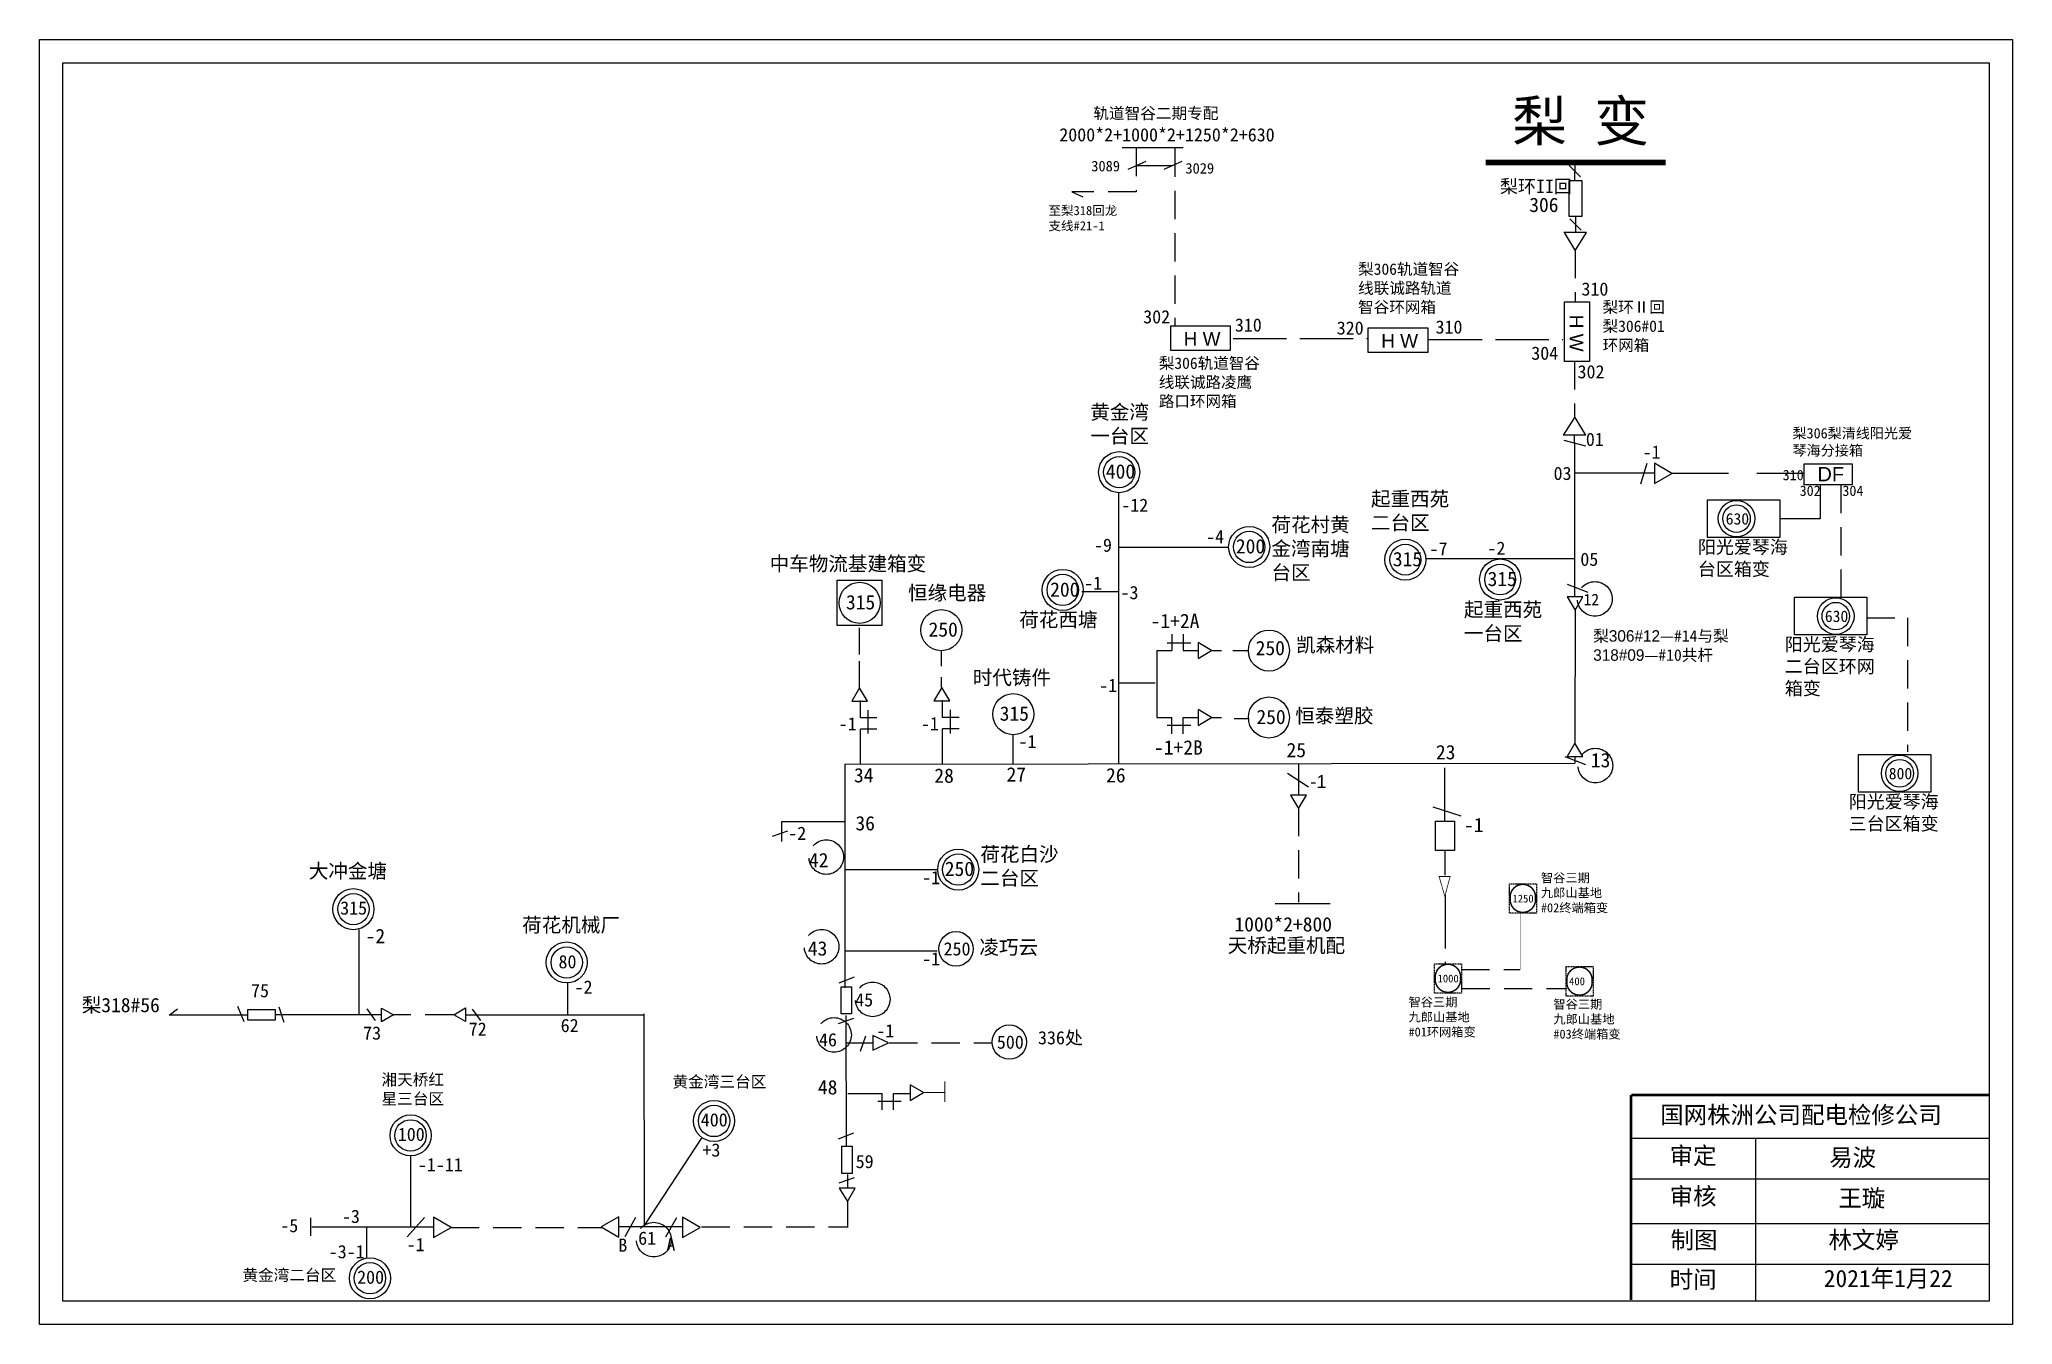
# Model space of a CAD drawing. Extents: x 0 to 344, y 0 to 224.
import ezdxf

# ---------------------------------------------------------------- set-up
doc = ezdxf.new("R2010")
doc.units = 0
doc.header["$LTSCALE"] = 0.774411
for name, pattern in [('ACAD_ISO02W100', [15, 12, -3]), ('ACAD_ISO03W100', [30, 12, -18]), ('DASH', [0.35, 0.25, -0.1]), ('DASHED2', [9.525, 6.35, -3.175]), ('HIDDEN', [0.375, 0.25, -0.125]), ('JIS_02_1.2', [2.5, 1.25, -1.25])]:
    doc.linetypes.add(name, pattern=pattern)
doc.layers.get('0').update_dxf_attribs({"linetype": 'CONTINUOUS'})
doc.layers.add('0-RefEdit0', color=7, linetype='CONTINUOUS')
doc.layers.add('Layer2', color=1, linetype='CONTINUOUS')
doc.styles.add('宋体_txtstyle_0.00_0_0', font='')
doc.styles.add('宋体_txtstyle_3.00_0_0', font='', dxfattribs={"height": 3})
doc.styles.get('宋体_txtstyle_0.00_0_0').set_extended_font_data('宋体')
doc.styles.get('宋体_txtstyle_3.00_0_0').set_extended_font_data('宋体')

msp = doc.modelspace()

# ---------------------------------------------------------------- linework, layer by layer
at = {"linetype": 'Continuous'}
for p, q in [((-0.03, 224.04), (343.95, 224.04)), ((-0.03, 0.08), (-0.03, 224.04)), ((343.95, 224.04), (343.95, 0.08)), ((4.02, 220), (339.9, 220)), ((4.02, 4.12), (4.02, 220)), ((339.9, 220), (339.9, 4.12)), ((268.63, 200.12), (266.65, 202.1)), ((179.92, 197.48), (181.86, 196.63)), ((268.72, 190.82), (266.75, 192.8)), ((267.74, 193.14), (267.74, 190.44)), ((265.74, 190.46), (269.68, 190.46)), ((267.68, 187.34), (265.83, 190.42)), ((269.61, 190.42), (267.68, 187.34)), ((269.56, 155.06), (265.61, 155.06)), ((265.68, 155.1), (267.62, 158.18)), ((267.55, 155.08), (267.56, 152.21)), ((267.62, 158.18), (269.47, 155.1)), ((265.71, 154.23), (269.51, 153.22)), ((267.56, 152.21), (267.61, 126.84)), ((281.47, 148.45), (267.57, 148.45)), ((279.17, 146.61), (280.25, 150.2)), ((188.14, 97.85), (188.14, 145.01)), ((267.58, 133.5), (241.68, 133.5)), ((181.72, 127.82), (188.01, 127.82)), ((266.28, 129.13), (269.89, 127.74)), ((197.36, 120.41), (197.36, 117.54)), ((199.36, 120.41), (199.36, 117.54)), ((157.2, 114.84), (157.2, 117.44)), ((194.76, 117.54), (194.76, 105.88)), ((194.76, 117.54), (197.36, 117.54)), ((196.59, 118.88), (200.7, 118.88)), ((199.36, 117.54), (201.85, 117.54)), ((204.33, 117.54), (206.07, 117.54)), ((208.04, 117.54), (210.64, 117.54)), ((157.2, 111.13), (157.2, 112.88)), ((188.19, 111.94), (194.48, 111.94)), ((143.1, 105.83), (143.1, 108.85)), ((144.44, 103.06), (144.44, 107.17)), ((157.43, 105.88), (157.43, 108.9)), ((158.77, 103.11), (158.77, 107.21)), ((145.96, 105.83), (143.1, 105.83)), ((145.96, 103.83), (143.1, 103.83)), ((143.1, 97.82), (143.1, 103.83)), ((160.3, 105.88), (157.43, 105.88)), ((160.3, 103.87), (157.43, 103.87)), ((157.43, 97.87), (157.43, 103.87)), ((194.76, 105.88), (197.36, 105.88)), ((196.59, 104.54), (200.7, 104.54)), ((197.36, 103.01), (197.36, 105.88)), ((199.36, 105.88), (201.85, 105.88)), ((199.36, 103.01), (199.36, 105.88)), ((204.33, 105.88), (206.07, 105.88)), ((208.24, 105.71), (210.84, 105.71)), ((169.72, 97.84), (169.72, 102.81)), ((140.39, 97.75), (140.39, 58.78)), ((265.87, 99.09), (269.49, 97.69)), ((267.62, 99.1), (267.62, 97.91)), ((127.79, 85.2), (130.46, 86.11)), ((140.31, 87.67), (129.33, 87.67)), ((129.33, 87.67), (129.33, 84.28)), ((55.69, 54.14), (55.69, 68.94)), ((139.38, 59.6), (142.05, 60.68)), ((22.6, 54.01), (24.04, 55.09)), ((35.63, 52.81), (34.55, 55.48)), ((42.66, 52.73), (41.74, 55.39)), ((57.03, 55.1), (58.5, 53.09)), ((75.4, 55.06), (76.87, 53.04)), ((36.23, 54.01), (22.6, 54.01)), ((74.34, 54.03), (105.34, 54.03)), ((139.3, 52.57), (141.96, 53.49)), ((140.56, 53.91), (140.58, 31.11)), ((140.87, 40.35), (146.88, 40.35)), ((146.11, 39.01), (150.22, 39.01)), ((146.88, 37.48), (146.88, 40.35)), ((148.88, 40.35), (151.9, 40.35)), ((148.88, 37.48), (148.88, 40.35)), ((139.25, 32.42), (141.92, 33.5)), ((277.47, 32.57), (339.83, 32.57)), ((299.11, 32.56), (299.11, 4.23)), ((139.41, 24.79), (142.08, 25.7)), ((277.47, 25.46), (339.83, 25.46)), ((47.23, 18.7), (47.23, 15.54)), ((67.08, 18.74), (64.06, 15.35)), ((103.89, 18.72), (102, 15.36)), ((109.18, 15.37), (111.07, 18.72)), ((277.47, 17.71), (339.83, 17.71)), ((47.44, 17.08), (68.7, 17.08)), ((100.94, 17.18), (112.04, 17.18)), ((277.47, 10.61), (339.83, 10.61)), ((339.9, 4.12), (4.02, 4.12)), ((343.95, 0.08), (-0.03, 0.08))]:
    msp.add_line(p, q, dxfattribs=at)
at = {"color": 0, "linetype": 'Continuous'}
for p, q in [((199.38, 205.17), (188.7, 205.17)), ((192.83, 202.77), (189.72, 201.39)), ((197.48, 202.02), (191.2, 202.02)), ((199.12, 202.75), (196.01, 201.37)), ((219.47, 97.87), (219.47, 92.42)), ((217.53, 96.19), (221.22, 93.79)), ((140.37, 79.36), (156.5, 79.36)), ((215.37, 73.45), (225, 73.45)), ((140.37, 65.2), (156.5, 65.2))]:
    msp.add_line(p, q, dxfattribs=at)
at = {"linetype": 'DASHED2'}
for p, q in [((191.18, 205.15), (191.18, 197.48)), ((197.9, 205.02), (197.9, 174.08)), ((191.18, 197.48), (179.92, 197.48)), ((267.68, 187.38), (267.68, 178.27)), ((267.6, 167.97), (267.6, 158.19)), ((247.87, 61.97), (258.05, 61.97)), ((247.93, 58.62), (266.22, 58.62)), ((72.11, 54.06), (61.68, 54.06)), ((148.11, 49.2), (166.09, 49.2)), ((140.88, 17.09), (140.88, 21.6)), ((71.7, 16.96), (97.94, 17.01)), ((115.39, 17.13), (140.97, 17.13))]:
    msp.add_line(p, q, dxfattribs=at)
at = {"linetype": 'ACAD_ISO02W100'}
for p, q in [((267.66, 199.49), (267.67, 202.58)), ((208.08, 171.93), (231.46, 171.93)), ((242.19, 171.75), (265.57, 171.75))]:
    msp.add_line(p, q, dxfattribs=at)
at = {"color": 0}
for p, q in [((307.63, 146.42), (307.63, 150.07)), ((307.63, 150.07), (315.96, 150.07)), ((315.96, 150.07), (315.96, 146.42)), ((315.96, 146.42), (307.63, 146.42)), ((267.71, 124.63), (267.65, 101.34)), ((140.37, 97.76), (267.62, 97.91))]:
    msp.add_line(p, q, dxfattribs=at)
at = {"color": 0, "linetype": 'DASHED2'}
for p, q in [((314.02, 146.41), (314.02, 126.84)), ((318.53, 123.24), (325.65, 123.24)), ((325.65, 123.24), (325.65, 99.88)), ((219.48, 90.11), (219.48, 73.67))]:
    msp.add_line(p, q, dxfattribs=at)
for p, q in [((188.16, 135.55), (207.24, 135.55)), ((92.1, 54.06), (92.1, 59.62)), ((59.62, 55.23), (61.67, 54.04)), ((59.62, 52.86), (59.62, 55.23)), ((72.2, 54.06), (74.25, 55.25)), ((74.25, 55.25), (74.25, 52.88)), ((59.61, 54.06), (41.11, 54.06)), ((61.67, 54.04), (59.62, 52.86)), ((74.25, 52.88), (72.2, 54.06)), ((105.43, 17.32), (105.42, 54.21)), ((105.43, 17.32), (115.5, 32.68)), ((64.74, 17.09), (64.74, 29.53)), ((140.87, 23.9), (140.87, 26.24)), ((57.07, 11.57), (57.07, 17.13))]:
    msp.add_line(p, q)
at = {"linetype": 'ACAD_ISO02W100', "ltscale": 0.5}
msp.add_line((142.94, 111.06), (142.94, 121.92), dxfattribs=at)
at = {"color": 0, "linetype": 'ACAD_ISO02W100'}
for p, q in [((244.96, 87.79), (244.96, 97.86)), ((242.89, 90.33), (247.79, 88.73)), ((244.96, 82.62), (244.96, 78.39)), ((245.06, 74.91), (245.06, 63.06))]:
    msp.add_line(p, q, dxfattribs=at)
at = {"color": 7}
msp.add_line((140.5, 49.19), (145.23, 49.19), dxfattribs=at)
at = {"color": 7, "linetype": 'Continuous', "lineweight": 0, "ltscale": 0.412099}
for p, q in [((157.82, 42.42), (157.82, 38.87)), ((154.11, 40.52), (157.82, 40.52))]:
    msp.add_line(p, q, dxfattribs=at)
at = {"linetype": 'Continuous'}
for points, const_width in [([(252.12, 202.58), (283.48, 202.58)], 1), ([(277.43, 40.07), (277.43, 4.34)], 0.5), ([(277.47, 40.07), (339.83, 40.07)], 0.5)]:
    msp.add_lwpolyline(points, dxfattribs=dict(at, const_width=const_width))
for points in [[(268.87, 199.44), (268.87, 193.18), (266.65, 193.18), (266.65, 199.44)], [(270.18, 178.33), (270.18, 167.94), (265.85, 167.94), (265.85, 178.33)], [(197.18, 174.15), (207.57, 174.15), (207.57, 169.82), (197.18, 169.82)], [(231.62, 173.78), (242.01, 173.78), (242.01, 169.46), (231.62, 169.46)], [(139.05, 129.83), (146.8, 129.83), (146.8, 121.93), (139.05, 121.93)], [(139.72, 58.94), (141.55, 58.94), (141.55, 54.2), (139.72, 54.2)], [(36.29, 53.14), (36.29, 54.98), (41.04, 54.98), (41.04, 53.14)], [(139.83, 31.15), (141.66, 31.15), (141.66, 26.41), (139.83, 26.41)]]:
    msp.add_lwpolyline(points, close=True, dxfattribs=at)
for points in [[(284.57, 148.42), (281.5, 150.19), (281.5, 146.64)], [(267.7, 124.6), (269.06, 126.91), (266.28, 126.92)], [(204.28, 117.56), (201.96, 118.92), (201.95, 116.14)], [(142.93, 111.06), (141.57, 108.74), (144.35, 108.74)], [(157.26, 111.11), (155.9, 108.79), (158.68, 108.79)], [(204.28, 105.89), (201.96, 107.26), (201.95, 104.48)], [(267.65, 101.39), (266.29, 99.07), (269.06, 99.07)], [(154.11, 40.52), (151.79, 41.88), (151.79, 39.1)], [(140.83, 21.54), (142.19, 23.86), (139.41, 23.86)], [(71.74, 16.99), (68.66, 18.77), (68.66, 15.22)], [(97.9, 17.09), (100.97, 15.32), (100.97, 18.86)], [(115.17, 16.99), (112.1, 18.77), (112.1, 15.22)]]:
    msp.add_lwpolyline(points, close=True)
at = {"color": 7}
for points in [[(290.79, 137.23), (290.79, 143.8), (303.39, 143.8), (303.39, 137.23)], [(305.93, 120.27), (305.93, 126.84), (318.54, 126.84), (318.54, 120.27)], [(317.07, 92.86), (317.07, 99.44), (329.68, 99.44), (329.68, 92.86)]]:
    msp.add_lwpolyline(points, close=True, dxfattribs=at)
at = {"color": 0}
msp.add_lwpolyline([(219.48, 89.99), (220.85, 92.31), (218.07, 92.31)], close=True, dxfattribs=at)
at = {"color": 0, "linetype": 'ACAD_ISO02W100'}
msp.add_lwpolyline([(243.35, 87.81), (246.64, 87.81), (246.64, 82.72), (243.35, 82.72)], close=True, dxfattribs=at)
at = {"color": 0, "linetype": 'DASH'}
msp.add_lwpolyline([(244.97, 74.7, 0.129, 0.129, 0), (243.98, 78.16, 0.129, 0.129, 0), (245.91, 78.16, 0.129, 0.129, 0)], format="xyseb", close=True, dxfattribs=at)
at = {"color": 0, "linetype": 'ACAD_ISO03W100'}
for points in [[(256.38, 74.35, 0.256, 0.256, 1.11324), (260.77, 74.35, 0.256, 0.256, 1.11324)], [(243.32, 60.42, 0.256, 0.256, 1.11324), (247.71, 60.42, 0.256, 0.256, 1.11324)], [(266.25, 59.93, 0.256, 0.256, 1.11324), (270.64, 59.93, 0.256, 0.256, 1.11324)]]:
    msp.add_lwpolyline(points, format="xyseb", close=True, dxfattribs=at)
at = {"color": 0, "linetype": 'HIDDEN'}
for points in [[(256.25, 71.75), (256.25, 76.89), (260.95, 76.89), (260.94, 71.75)], [(243.18, 57.82), (243.18, 62.96), (247.89, 62.96), (247.88, 57.82)], [(266.11, 57.33), (266.11, 62.47), (270.82, 62.47), (270.81, 57.33)]]:
    msp.add_lwpolyline(points, close=True, dxfattribs=at)
at = {"linetype": 'DASHED2'}
msp.add_lwpolyline([(258.09, 61.86, 0.0495, 0.0495, 0), (258.09, 71.71, 0.0495, 0.0495, 0)], format="xyseb", dxfattribs=at)
at = {"linetype": 'Continuous'}
for centre, radius in [((188.2, 148.63), 3.58), ((188.2, 148.63), 2.73), ((210.87, 135.59), 3.58), ((210.87, 135.59), 2.73), ((238.09, 133.38), 3.58), ((238.09, 133.38), 2.68), ((178.36, 128.11), 3.58), ((178.36, 128.11), 2.73), ((254.62, 129.92), 3.58), ((254.62, 129.92), 2.68), ((142.95, 125.86), 3.58), ((157.2, 121.1), 3.58), ((214.3, 117.54), 3.58), ((169.74, 106.45), 3.58), ((214.3, 105.87), 3.58), ((160.14, 79.36), 3.58), ((160.14, 79.36), 2.73), ((54.71, 72.47), 3.58), ((54.71, 72.47), 2.73), ((91.89, 63.18), 3.58), ((91.89, 63.18), 2.73), ((117.57, 35.55), 3.58), ((117.57, 35.55), 2.73), ((64.67, 33.04), 3.58), ((64.67, 33.04), 2.73), ((57.58, 8.14), 3.58), ((57.58, 8.14), 2.73)]:
    msp.add_circle(centre, radius, dxfattribs=at)
at = {"color": 7}
for centre, radius in [((295.83, 140.53), 3.19), ((295.83, 140.53), 2.4), ((313.13, 123.54), 3.19), ((313.13, 123.54), 2.4), ((324.27, 96.14), 3.19), ((324.27, 96.14), 2.4), ((159.76, 65.55), 3), ((169.06, 49.3), 3)]:
    msp.add_circle(centre, radius, dxfattribs=at)
at = {"color": 1, "linetype": 'ACAD_ISO02W100'}
for centre in [(271.13, 126.54), (271.22, 97.49), (137.14, 81.55), (136.33, 65.92), (145.23, 56.75), (138.49, 50.55), (107.07, 14.87)]:
    msp.add_circle(centre, 3.02, dxfattribs=at)
at = {"layer": '0-RefEdit0', "color": 0, "linetype": 'DASHED2', "ltscale": 2}
for p, q in [((284.61, 148.47), (307.58, 148.47)), ((310.43, 146.42), (310.43, 140.52)), ((310.43, 140.52), (303.39, 140.52))]:
    msp.add_line(p, q, dxfattribs=at)
at = {"layer": '0-RefEdit0', "color": 7, "linetype": 'Continuous', "ltscale": 2}
for p, q in [((143.95, 50.32), (143.06, 47.66)), ((148, 49.19), (145.23, 50.47)), ((145.23, 50.42), (145.23, 47.9)), ((145.23, 47.9), (148, 49.19))]:
    msp.add_line(p, q, dxfattribs=at)

# ---------------------------------------------------------------- texts
at = {"linetype": 'Continuous', "attachment_point": 1}
for s, insert, char_height, width, style in [('梨 变', (256.72, 213.34), 7, 28.4432, '宋体_txtstyle_0.00_0_0'), ('{\\fSimSun|b0|i0|c134|p2;400}', (185.88, 150.01), 2.5, 5.6554, '宋体_txtstyle_0.00_0_0'), ('{\\fSimSun|b0|i0|c134|p2;200}', (208.55, 136.97), 2.5, 5.6554, '宋体_txtstyle_0.00_0_0'), ('{\\fSimSun|b0|i0|c134|p2;315}', (235.91, 134.73), 2.5, 5.6554, '宋体_txtstyle_0.00_0_0'), ('315', (252.43, 131.28), 2.5, 5.6554, '宋体_txtstyle_0.00_0_0'), ('{\\fSimSun|b0|i0|c134|p2;200}', (176.17, 129.43), 2.5, 5.6554, '宋体_txtstyle_0.00_0_0'), ('315', (140.57, 127.21), 2.5, 5.6554, '宋体_txtstyle_0.00_0_0'), ('250', (154.97, 122.46), 2.5, 5.6554, '宋体_txtstyle_0.00_0_0'), ('{\\fSimSun|b0|i0|c134|p2;250}', (212, 119.23), 2.5, 5.6554, '宋体_txtstyle_0.00_0_0'), ('315', (167.37, 107.81), 2.5, 5.6554, '宋体_txtstyle_0.00_0_0'), ('{\\fSimSun|b0|i0|c134|p2;250}', (212.13, 107.22), 2.5, 5.6554, '宋体_txtstyle_0.00_0_0'), ('250', (157.8, 80.75), 2.5, 5.6554, '宋体_txtstyle_0.00_0_0'), ('{\\fSimSun|b0|i0|c134|p2;国网株洲公司配电检修公司}', (282.52, 38.12), 3, 82.0179, '宋体_txtstyle_3.00_0_0'), ('审定', (284.16, 31.01), 3, 23.4615, '宋体_txtstyle_0.00_0_0'), ('{\\fSimSun|b0|i0|c134|p2;易波}', (311.98, 30.69), 3, 23.4615, '宋体_txtstyle_0.00_0_0'), ('审核', (284.16, 23.94), 3, 23.4615, '宋体_txtstyle_0.00_0_0'), ('{\\fSimSun|b0|i0|c134|p2;王璇}', (313.57, 23.61), 3, 33.0539, '宋体_txtstyle_0.00_0_0'), ('制图', (284.32, 16.32), 3, 23.4615, '宋体_txtstyle_0.00_0_0'), ('{\\fSimSun|b0|i0|c134|p2;林文婷}', (311.86, 16.32), 3, 23.4615, '宋体_txtstyle_0.00_0_0'), ('时间', (284.16, 9.44), 3, 23.4615, '宋体_txtstyle_0.00_0_0'), ('{\\fSimSun|b0|i0|c134|p2;2021年1月22}', (311.04, 9.61), 3, 26.5269, '宋体_txtstyle_0.00_0_0')]:
    msp.add_mtext(s, dxfattribs=dict(at, insert=insert, char_height=char_height, width=width, style=style))
at = {"color": 7, "attachment_point": 1, "style": '宋体_txtstyle_0.00_0_0'}
for s, insert, char_height, width in [('{\\fSimSun|b0|i0|c134|p2;轨道智谷二期专配}', (183.69, 212.19), 2, 24.1234), ('阳光爱琴海台区箱变', (289.09, 136.73), 2.3, 17.7699), ('阳光爱琴海二台区环网箱变', (304.24, 119.77), 2.3, 17.7699), ('阳光爱琴海三台区箱变', (315.38, 92.36), 2.3, 17.7699), ('荷花白沙二台区', (164, 83.3), 2.5, 14.2227), ('43', (133.92, 66.88), 2.5, 4.1883), ('250', (157.59, 66.7), 2.3, 4.8377), ('-1', (145.86, 52.42), 2.3, 4.8377), ('500', (166.88, 50.45), 2.3, 4.8377), ('336{\\fSimSun|b0|i0|c134|p2;处}', (174.05, 51.21), 2.3, 15.1149), ('48', (135.68, 42.68), 2.5, 4.1883)]:
    msp.add_mtext(s, dxfattribs=dict(at, insert=insert, char_height=char_height, width=width))
at = {"attachment_point": 1, "style": '宋体_txtstyle_0.00_0_0'}
for s, insert, char_height, width in [('2000*2+1000*2+1250*2+630', (177.76, 208.58), 2.3, 4.8377), ('3089', (183.34, 202.9), 1.84, 3.8702), ('3029', (199.75, 202.51), 1.84, 3.8702), ('{\\fSimSun|b0|i0|c134|p2;至梨318回龙支线#21-1}', (175.88, 195.03), 1.6, 12.7699), ('{\\fSimSun|b0|i0|c134|p2;梨306轨道智谷线联诚路轨道智谷环网箱}', (229.86, 185.02), 1.989, 18.1379), ('{\\fSimSun|b0|i0|c134|p2;310}', (268.79, 181.7), 2.3, 1.4210854715202e-14), ('{\\fSimSun|b0|i0|c134|p2;302}', (192.39, 176.86), 2.3, 1.4210854715202e-14), ('{\\fSimSun|b0|i0|c134|p2;梨环Ⅱ回梨306#01环网箱}', (272.48, 178.39), 1.989, 13.2459), ('{\\fSimSun|b0|i0|c134|p2;310}', (208.37, 175.43), 2.3, 1.4210854715202e-14), ('{\\fSimSun|b0|i0|c134|p2;320}', (226.13, 174.91), 2.3, 1.4210854715202e-14), ('{\\fSimSun|b0|i0|c134|p2;310}', (243.35, 175.08), 2.3, 1.4210854715202e-14), ('{\\fSimSun|b0|i0|c134|p2;304}', (260.05, 170.52), 2.3, 1.4210854715202e-14), ('{\\fSimSun|b0|i0|c134|p2;302}', (268.11, 167.28), 2.3, 1.4210854715202e-14), ('黄金湾一台区', (183.17, 160.35), 2.5, 13.0599), ('01', (269.56, 155.5), 2.3, 17.5117), ('-1', (279.45, 153.29), 2.3, 17.5117), ('{\\fSimSun|b0|i0|c134|p2;03}', (263.93, 149.57), 2.3, 1.4210854715202e-14), ('起重西苑二台区', (232.1, 145.24), 2.5, 14.9789), ('{\\fSimSun|b0|i0|c134|p2;-12}', (188.57, 144.02), 2.3, 17.5117), ('{\\fSimSun|b0|i0|c134|p2;荷花村黄金湾南塘台区}', (214.75, 140.73), 2.5, 16.1495), ('{\\fSimSun|b0|i0|c134|p2;-4}', (203.36, 138.54), 2.3, 17.5117), ('{\\fSimSun|b0|i0|c134|p2;中车物流基建箱变}', (127.27, 133.93), 2.5, 30.3022), ('{\\fSimSun|b0|i0|c134|p2;-9}', (183.81, 137.06), 2.3, 17.5117), ('-7', (242.31, 136.42), 2.3, 17.5117), ('-2', (252.4, 136.53), 2.3, 17.5117), ('05', (268.6, 134.6), 2.3, 17.5117), ('{\\fSimSun|b0|i0|c134|p2;恒缘电器}', (151.39, 128.85), 2.5, 30.3022), ('{\\fSimSun|b0|i0|c134|p2;-1}', (182.11, 130.45), 2.3, 17.5117), ('{\\fSimSun|b0|i0|c134|p2;-3}', (188.44, 128.8), 2.3, 17.5117), ('\\pt15;{\\H0.8x;12}', (269.15, 127.43), 2.5, 34.5635), ('荷花西塘', (170.78, 124.17), 2.5, 15.294), ('{\\fSimSun|b0|i0|c134|p2;-1+2A}', (193.69, 123.95), 2.5, 16.116), ('起重西苑一台区', (248.3, 125.95), 2.5, 14.9789), ('{\\H0.8x;梨\\f\uffbfﾬￌﾣﾤ_GB2312|b0|i0|c134|p49;306#12\\fSimSun|b0|i0|c134|p2;—#14与梨\\f\uffbfﾬￌﾣﾤ_GB2312|b0|i0|c134|p49;318#09\\fSimSun|b0|i0|c134|p2;—#10共杆}', (270.84, 121.09), 2.5, 31.3722), ('{\\fSimSun|b0|i0|c134|p2;凯森材料}', (219.04, 119.76), 2.5, 30.3022), ('时代铸件', (162.68, 114.09), 2.5, 14.874), ('{\\fSimSun|b0|i0|c134|p2;-1}', (184.72, 112.63), 2.3, 17.5117), ('恒泰塑胶', (218.9, 107.42), 2.5, 30.3022), ('-1', (139.31, 105.91), 2.3, 17.5117), ('-1', (153.64, 105.95), 2.3, 17.5117), ('-1', (170.65, 102.85), 2.3, 17.5117), ('{\\fSimSun|b0|i0|c134|p2;-1+2B}', (194.28, 101.9), 2.5, 16.116), ('{\\fKaiTi|b0|i0|c134|p49;34}', (141.97, 97.06), 2.5, 4.8377), ('28', (155.98, 96.99), 2.5, 16.116), ('27', (168.57, 97.2), 2.5, 16.116), ('26', (185.92, 97.06), 2.5, 16.116), ('-2', (130.51, 86.85), 2.3, 16.116), ('36', (142.22, 88.7), 2.5, 4.8377), ('大冲金塘', (46.92, 80.37), 2.5, 14.7306), ('42', (134.12, 82.26), 2.5, 4.8377), ('-1', (153.85, 79.12), 2.3, 17.5117), ('{\\fSimSun|b0|i0|c134|p2;315}', (52.4, 73.82), 2.3, 4.8377), ('-2', (56.84, 69.04), 2.5, 4.1883), ('荷花机械厂', (84.13, 70.97), 2.5, 25.1677), ('1000*2+800', (208.3, 71.08), 2.5, 22.7778), ('凌巧云', (163.83, 67.09), 2.5, 13.9663), ('天桥起重机配', (207.12, 67.4), 2.5, 39), ('80', (90.46, 64.46), 2.3, 4.8377), ('-1', (153.85, 64.95), 2.3, 17.5117), ('75', (36.86, 59.42), 2.3, 17.5117), ('-2', (93.26, 60.04), 2.3, 16.116), ('{\\fSimSun|b0|i0|c134|p2;梨318#56}', (7.34, 57.01), 2.5, 14.7306), ('45', (142.18, 57.82), 2.3, 4.8377), ('73', (56.4, 52.03), 2.3, 17.5117), ('72', (74.81, 52.73), 2.3, 17.5117), ('62', (90.84, 53.35), 2.3, 17.5117), ('46', (135.87, 50.86), 2.3, 4.8377), ('{\\fSimSun|b0|i0|c134|p2;湘天桥红星三台区}', (59.6, 43.76), 2, 12.6882), ('黄金湾三台区', (110.33, 43.4), 2, 20.1342), ('{\\fSimSun|b0|i0|c134|p2;400}', (115.26, 36.9), 2.3, 4.8377), ('{\\fSimSun|b0|i0|c134|p2;100}', (62.44, 34.38), 2.3, 4.8377), ('{\\fSimSun|b0|i0|c134|p2;+3}', (115.55, 31.64), 2.3, 16.116), ('{\\fSimSun|b0|i0|c134|p2;-1-11}', (65.94, 29.08), 2.3, 16.116), ('59', (142.27, 29.64), 2.3, 4.8377), ('{\\fSimSun|b0|i0|c134|p2;-5}', (41.96, 18.47), 2.3, 16.116), ('{\\fSimSun|b0|i0|c134|p2;-3}', (52.7, 20.08), 2.3, 16.116), ('{\\fSimSun|b0|i0|c134|p2;-3-1}', (50.4, 13.92), 2.3, 16.116), ('{\\fSimSun|b0|i0|c134|p2;-1}', (63.99, 15.16), 2.3, 16.116), ('{\\fSimSun|b0|i0|c134|p2;B}', (100.89, 15.06), 2.3, 16.116), ('61', (104.35, 16.28), 2.3, 16.116), ('{\\fSimSun|b0|i0|c134|p2;A}', (109.27, 15.23), 2.3, 16.116), ('{\\fSimSun|b0|i0|c134|p2;黄金湾二台区}', (35.35, 9.7), 2, 20.1342), ('{\\fSimSun|b0|i0|c134|p2;200}', (55.35, 9.48), 2.3, 4.8377)]:
    msp.add_mtext(s, dxfattribs=dict(at, insert=insert, char_height=char_height, width=width))
at = {"color": 0, "linetype": 'Continuous', "attachment_point": 1, "style": '宋体_txtstyle_0.00_0_0'}
for s, insert, char_height, width in [('{\\fSimSun|b0|i0|c134|p2;\\C256;梨环II回}', (254.59, 199.6), 2.3, 14.4706), ('{\\fSimSun|b0|i0|c134|p2;306}', (259.69, 196.47), 2.5, 5.6554)]:
    msp.add_mtext(s, dxfattribs=dict(at, insert=insert, char_height=char_height, width=width))
at = {"linetype": 'DASHED2', "insert": (269.1, 176.07), "char_height": 2.3678, "width": 7.8343, "attachment_point": 1, "rotation": 270, "style": '宋体_txtstyle_0.00_0_0'}
msp.add_mtext('{\\fArial|b0|i0|c0|p32;H W}', dxfattribs=at)
at = {"linetype": 'DASHED2', "char_height": 2.3678, "width": 7.8343, "attachment_point": 1, "style": '宋体_txtstyle_0.00_0_0'}
for insert in [(199.44, 173.07), (233.88, 172.71)]:
    msp.add_mtext('{\\fArial|b0|i0|c0|p32;H W}', dxfattribs=dict(at, insert=insert))
at = {"linetype": 'ACAD_ISO02W100', "insert": (195.11, 168.62), "char_height": 1.989, "width": 18.4647, "attachment_point": 1, "style": '宋体_txtstyle_0.00_0_0'}
msp.add_mtext('{\\fSimSun|b0|i0|c134|p2;梨}306{\\fSimSun|b0|i0|c134|p2;轨道智谷线联诚路凌鹰路口环网箱}', dxfattribs=at)
at = {"color": 0, "attachment_point": 1, "style": '宋体_txtstyle_0.00_0_0'}
for s, insert, char_height, width in [('{\\fSimSun|b0|i0|c134|p2;25}', (217.38, 101.45), 2.5, 16.116), ('{\\fSimSun|b0|i0|c134|p2;23}', (243.43, 101.08), 2.5, 16.116), ('{\\fSimSun|b0|i0|c134|p2;13}', (270.43, 99.69), 2.5, 16.116), ('{\\fArial|b0|i0|c0|p32;-1}', (221.52, 95.86), 2.3, 17.5117), ('{\\fSimSun|b0|i0|c134|p2;-1}', (248.32, 88.39), 2.5, 16.116)]:
    msp.add_mtext(s, dxfattribs=dict(at, insert=insert, char_height=char_height, width=width))
at = {"color": 0, "linetype": 'JIS_02_1.2', "char_height": 1.563, "width": 13.0095, "attachment_point": 1, "style": '宋体_txtstyle_0.00_0_0'}
for s, insert in [('\\fSimSun|b1|i0|c134|p2;\\C256;智谷三期\\P九郎山基地\\P#02终端箱变', (261.73, 78.71)), ('\\fSimSun|b1|i0|c134|p2;\\C256;智谷三期\\P九郎山基地\\P#01环网箱变', (238.65, 57.06)), ('\\fSimSun|b1|i0|c134|p2;\\C256;智谷三期\\P九郎山基地\\P#03终端箱变', (263.9, 56.69))]:
    msp.add_mtext(s, dxfattribs=dict(at, insert=insert))
at = {"color": 0, "linetype": 'HIDDEN', "char_height": 1.3546, "attachment_point": 1, "style": '宋体_txtstyle_0.00_0_0'}
for s, insert, width in [('\\fSimSun|b1|i0|c134|p2;1250', (256.77, 74.99), 4.1281), ('\\fSimSun|b1|i0|c134|p2;1000', (243.71, 61.06), 4.3828), ('\\fSimSun|b1|i0|c134|p2;400', (266.64, 60.57), 3.6275)]:
    msp.add_mtext(s, dxfattribs=dict(at, insert=insert, width=width))
at = {"layer": 'Layer2', "color": 0, "linetype": 'Continuous', "insert": (305.59, 156.32), "char_height": 1.8, "width": 22.6976, "attachment_point": 1, "style": '宋体_txtstyle_0.00_0_0'}
msp.add_mtext('{\\fSimSun|b0|i0|c134|p2;梨}306{\\fSimSun|b0|i0|c134|p2;梨清线阳光爱琴海分接箱}', dxfattribs=at)
at = {"layer": 'Layer2', "color": 7, "linetype": 'Continuous', "attachment_point": 1, "style": '宋体_txtstyle_0.00_0_0'}
for s, insert, char_height, width in [('{\\fKaiTi_GB2312|b0|i0|c134|p49;\\H0.72x;310}', (303.87, 149.03), 2.5, 4.1829), ('{\\fArial|b0|i0|c0|p32;DF}', (309.93, 149.54), 2.5, 4.1829), ('{\\fKaiTi_GB2312|b0|i0|c134|p49;\\H0.72x;302}', (306.83, 146.29), 2.5, 4.1829), ('{\\fKaiTi_GB2312|b0|i0|c134|p49;\\H0.72x;304}', (314.28, 146.29), 2.5, 4.1829), ('630', (293.94, 141.5), 2, 3.3463), ('630', (311.23, 124.52), 2, 3.3463), ('800', (322.37, 97.11), 2, 3.3463)]:
    msp.add_mtext(s, dxfattribs=dict(at, insert=insert, char_height=char_height, width=width))

doc.saveas('drawing.dxf')
